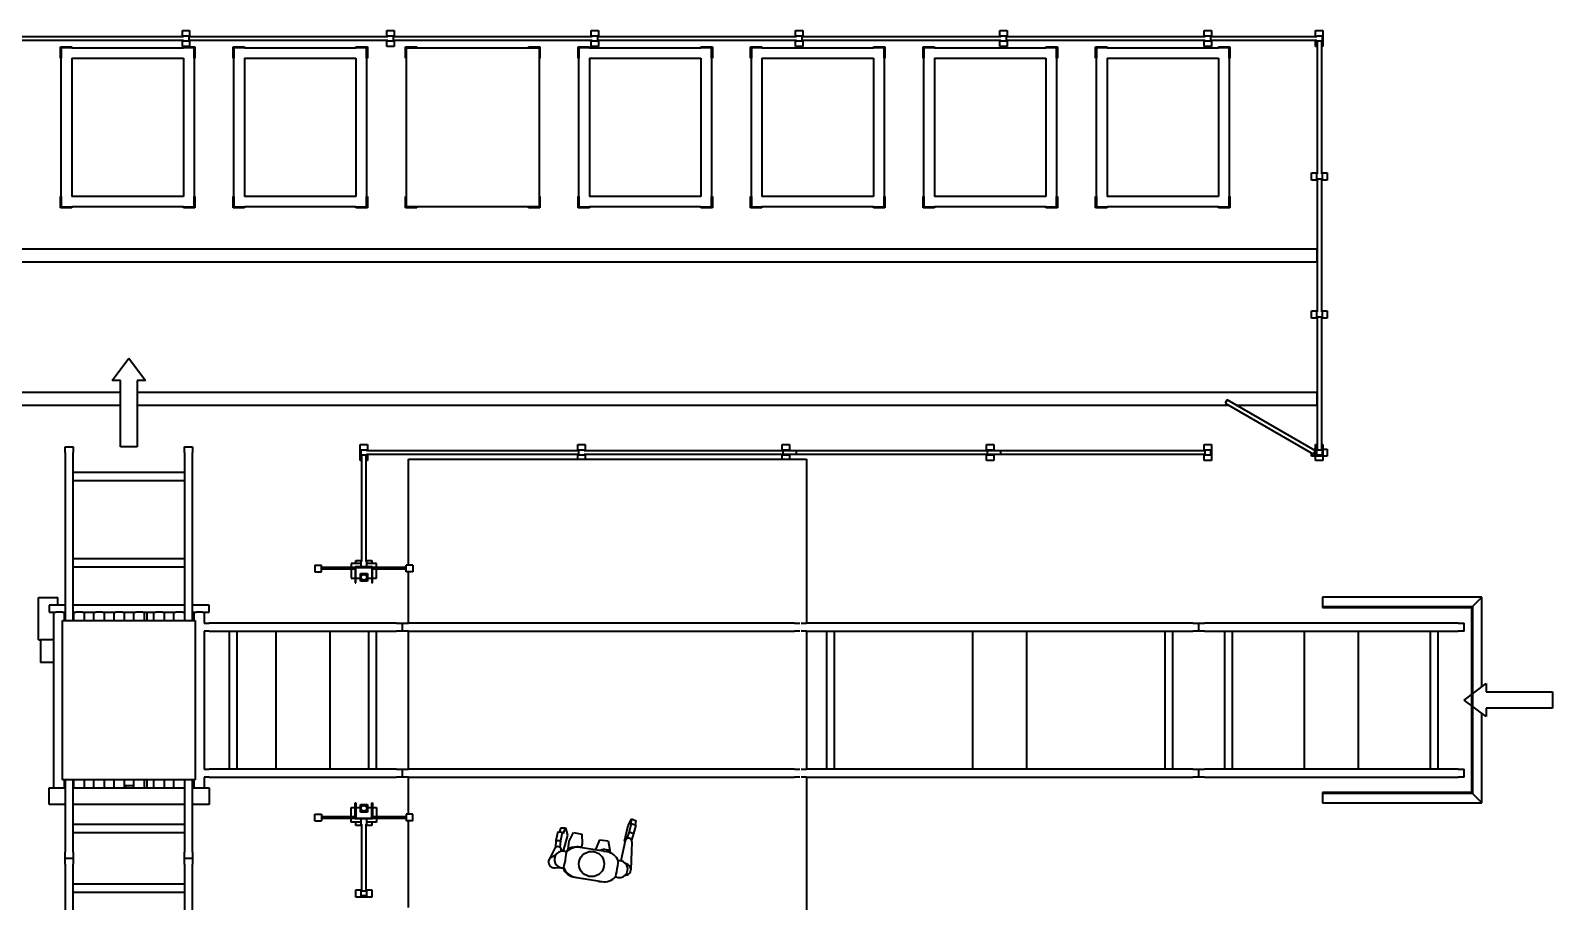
# Model space of a CAD drawing. Header units: millimetres. Extents: x 0 to 67800, y 0 to 42000.
# Drawn here: x 24944 to 36414, y 21981 to 28543 of the extents above; entities that cross this region are included whole.
import ezdxf

# ---------------------------------------------------------------- set-up
doc = ezdxf.new("R2010")
doc.units = ezdxf.units.MM
doc.header["$LTSCALE"] = 100
doc.layers.add('Visible (ISO)', color=7, linetype='Continuous', lineweight=35)

msp = doc.modelspace()

# ---------------------------------------------------------------- linework, layer by layer
at = {"layer": 'Visible (ISO)'}
for p, q in [((24597, 28498), (26097, 28498)), ((26097, 28468), (24597, 28468)), ((26089, 28498), (26089, 28543)), ((26089, 28543), (26144, 28543)), ((26089, 28423), (26089, 28468)), ((26097, 28503), (26137, 28503)), ((26097, 28498), (26097, 28503)), ((26097, 28463), (26097, 28468)), ((26137, 28463), (26097, 28463)), ((26137, 28503), (26137, 28463)), ((26137, 28498), (26137, 28468)), ((26137, 28498), (27637, 28498)), ((27637, 28468), (26137, 28468)), ((26144, 28543), (26144, 28498)), ((26144, 28468), (26144, 28423)), ((27629, 28498), (27629, 28543)), ((27629, 28543), (27684, 28543)), ((27629, 28423), (27629, 28468)), ((27637, 28503), (27677, 28503)), ((27637, 28498), (27637, 28503)), ((27637, 28463), (27637, 28468)), ((27677, 28463), (27637, 28463)), ((27677, 28503), (27677, 28463)), ((27677, 28498), (27677, 28468)), ((27677, 28498), (29177, 28498)), ((29177, 28468), (27677, 28468)), ((27684, 28543), (27684, 28498)), ((27684, 28468), (27684, 28423)), ((29169, 28498), (29169, 28543)), ((29169, 28543), (29224, 28543)), ((29169, 28423), (29169, 28468)), ((29177, 28503), (29217, 28503)), ((29177, 28498), (29177, 28503)), ((29177, 28463), (29177, 28468)), ((29217, 28463), (29177, 28463)), ((29217, 28503), (29217, 28463)), ((29217, 28498), (29217, 28468)), ((29217, 28498), (30717, 28498)), ((30717, 28468), (29217, 28468)), ((29224, 28543), (29224, 28498)), ((29224, 28468), (29224, 28423)), ((30709, 28498), (30709, 28543)), ((30709, 28543), (30764, 28543)), ((30709, 28423), (30709, 28468)), ((30717, 28503), (30757, 28503)), ((30717, 28498), (30717, 28503)), ((30717, 28463), (30717, 28468)), ((30757, 28463), (30717, 28463)), ((30757, 28503), (30757, 28463)), ((30757, 28498), (30757, 28468)), ((30757, 28498), (32257, 28498)), ((32257, 28468), (30757, 28468)), ((30764, 28543), (30764, 28498)), ((30764, 28468), (30764, 28423)), ((32249, 28498), (32249, 28543)), ((32249, 28543), (32304, 28543)), ((32249, 28423), (32249, 28468)), ((32257, 28503), (32297, 28503)), ((32257, 28498), (32257, 28503)), ((32257, 28463), (32257, 28468)), ((32297, 28463), (32257, 28463)), ((32297, 28503), (32297, 28463)), ((32297, 28498), (32297, 28468)), ((32297, 28498), (33797, 28498)), ((33797, 28468), (32297, 28468)), ((32304, 28543), (32304, 28498)), ((32304, 28468), (32304, 28423)), ((33789, 28498), (33789, 28543)), ((33789, 28543), (33844, 28543)), ((33789, 28423), (33789, 28468)), ((33797, 28503), (33837, 28503)), ((33797, 28498), (33797, 28503)), ((33797, 28463), (33797, 28468)), ((33837, 28463), (33797, 28463)), ((33837, 28503), (33837, 28463)), ((33837, 28498), (33837, 28468)), ((33837, 28498), (34637, 28498)), ((34637, 28468), (33837, 28468)), ((33844, 28543), (33844, 28498)), ((33844, 28468), (33844, 28423)), ((34629, 28498), (34629, 28543)), ((34629, 28543), (34684, 28543)), ((34629, 28423), (34629, 28468)), ((34637, 28503), (34677, 28503)), ((34637, 28498), (34637, 28503)), ((34637, 28463), (34637, 28468)), ((34677, 28463), (34637, 28463)), ((34672, 28463), (34642, 28463)), ((34642, 27463), (34642, 28463)), ((34672, 28463), (34672, 27463)), ((34677, 28503), (34677, 28463)), ((34684, 28543), (34684, 28423)), ((25171, 28333), (25171, 28419)), ((25171, 28419), (25257, 28419)), ((25177, 28333), (25171, 28333)), ((25177, 28413), (25177, 28333)), ((25257, 28413), (25177, 28413)), ((25177, 27293), (25177, 28333)), ((25257, 28419), (25257, 28413)), ((25257, 28413), (26097, 28413)), ((25257, 28333), (25257, 27293)), ((25257, 28333), (26097, 28333)), ((26144, 28423), (26089, 28423)), ((26097, 28413), (26097, 28419)), ((26097, 28419), (26183, 28419)), ((26177, 28413), (26097, 28413)), ((26097, 28333), (26097, 27293)), ((26177, 28333), (26177, 28413)), ((26183, 28333), (26177, 28333)), ((26177, 28333), (26177, 27293)), ((26183, 28419), (26183, 28333)), ((26471, 28333), (26471, 28419)), ((26471, 28419), (26557, 28419)), ((26477, 28333), (26471, 28333)), ((26477, 28413), (26477, 28333)), ((26557, 28413), (26477, 28413)), ((26477, 27293), (26477, 28333)), ((26557, 28419), (26557, 28413)), ((26557, 28413), (27397, 28413)), ((26557, 28333), (26557, 27293)), ((26557, 28333), (27397, 28333)), ((27397, 28413), (27397, 28419)), ((27397, 28419), (27483, 28419)), ((27477, 28413), (27397, 28413)), ((27397, 28333), (27397, 27293)), ((27477, 28333), (27477, 28413)), ((27483, 28333), (27477, 28333)), ((27477, 28333), (27477, 27293)), ((27483, 28419), (27483, 28333)), ((27684, 28423), (27629, 28423)), ((27771, 28333), (27771, 28419)), ((27771, 28419), (27857, 28419)), ((27777, 28333), (27771, 28333)), ((27777, 28413), (28777, 28413)), ((27777, 27213), (27777, 28413)), ((27857, 28419), (27857, 28413)), ((28697, 28413), (28697, 28419)), ((28697, 28419), (28783, 28419)), ((28777, 28413), (28777, 27213)), ((28783, 28333), (28777, 28333)), ((28783, 28419), (28783, 28333)), ((29071, 28333), (29071, 28419)), ((29071, 28419), (29157, 28419)), ((29077, 28333), (29071, 28333)), ((29077, 28413), (29077, 28333)), ((29157, 28413), (29077, 28413)), ((29077, 27293), (29077, 28333)), ((29157, 28419), (29157, 28413)), ((29157, 28413), (29997, 28413)), ((29157, 28333), (29157, 27293)), ((29157, 28333), (29997, 28333)), ((29224, 28423), (29169, 28423)), ((29997, 28413), (29997, 28419)), ((29997, 28419), (30083, 28419)), ((30077, 28413), (29997, 28413)), ((29997, 28333), (29997, 27293)), ((30077, 28333), (30077, 28413)), ((30083, 28333), (30077, 28333)), ((30077, 28333), (30077, 27293)), ((30083, 28419), (30083, 28333)), ((30371, 28333), (30371, 28419)), ((30371, 28419), (30457, 28419)), ((30377, 28333), (30371, 28333)), ((30377, 28413), (30377, 28333)), ((30457, 28413), (30377, 28413)), ((30377, 27293), (30377, 28333)), ((30457, 28419), (30457, 28413)), ((30457, 28413), (31297, 28413)), ((30457, 28333), (30457, 27293)), ((30457, 28333), (31297, 28333)), ((30764, 28423), (30709, 28423)), ((31297, 28413), (31297, 28419)), ((31297, 28419), (31383, 28419)), ((31377, 28413), (31297, 28413)), ((31297, 28333), (31297, 27293)), ((31377, 28333), (31377, 28413)), ((31383, 28333), (31377, 28333)), ((31377, 28333), (31377, 27293)), ((31383, 28419), (31383, 28333)), ((31671, 28333), (31671, 28419)), ((31671, 28419), (31757, 28419)), ((31677, 28333), (31671, 28333)), ((31677, 28413), (31677, 28333)), ((31757, 28413), (31677, 28413)), ((31677, 27293), (31677, 28333)), ((31757, 28419), (31757, 28413)), ((31757, 28413), (32597, 28413)), ((31757, 28333), (31757, 27293)), ((31757, 28333), (32597, 28333)), ((32304, 28423), (32249, 28423)), ((32597, 28413), (32597, 28419)), ((32597, 28419), (32683, 28419)), ((32677, 28413), (32597, 28413)), ((32597, 28333), (32597, 27293)), ((32677, 28333), (32677, 28413)), ((32683, 28333), (32677, 28333)), ((32677, 28333), (32677, 27293)), ((32683, 28419), (32683, 28333)), ((32971, 28333), (32971, 28419)), ((32971, 28419), (33057, 28419)), ((32977, 28333), (32971, 28333)), ((32977, 28413), (32977, 28333)), ((33057, 28413), (32977, 28413)), ((32977, 27293), (32977, 28333)), ((33057, 28419), (33057, 28413)), ((33057, 28413), (33897, 28413)), ((33057, 28333), (33057, 27293)), ((33057, 28333), (33897, 28333)), ((33844, 28423), (33789, 28423)), ((33897, 28413), (33897, 28419)), ((33897, 28419), (33983, 28419)), ((33977, 28413), (33897, 28413)), ((33897, 28333), (33897, 27293)), ((33977, 28333), (33977, 28413)), ((33983, 28333), (33977, 28333)), ((33977, 28333), (33977, 27293)), ((33983, 28419), (33983, 28333)), ((34642, 28423), (34629, 28423)), ((34684, 28423), (34672, 28423)), ((34597, 27470), (34642, 27470)), ((34597, 27415), (34597, 27470)), ((34642, 27415), (34597, 27415)), ((34637, 27463), (34642, 27463)), ((34637, 27423), (34637, 27463)), ((34677, 27423), (34637, 27423)), ((34672, 27423), (34642, 27423)), ((34642, 26423), (34642, 27423)), ((34672, 27470), (34717, 27470)), ((34672, 27463), (34677, 27463)), ((34672, 27423), (34672, 26423)), ((34717, 27415), (34672, 27415)), ((34677, 27463), (34677, 27423)), ((34717, 27470), (34717, 27415)), ((25171, 27207), (25171, 27293)), ((25171, 27293), (25177, 27293)), ((25257, 27207), (25171, 27207)), ((25177, 27293), (25177, 27213)), ((25177, 27213), (25257, 27213)), ((26097, 27293), (25257, 27293)), ((25257, 27213), (25257, 27207)), ((26097, 27213), (25257, 27213)), ((26097, 27207), (26097, 27213)), ((26097, 27213), (26177, 27213)), ((26183, 27207), (26097, 27207)), ((26177, 27213), (26177, 27293)), ((26177, 27293), (26183, 27293)), ((26183, 27293), (26183, 27207)), ((26471, 27207), (26471, 27293)), ((26471, 27293), (26477, 27293)), ((26557, 27207), (26471, 27207)), ((26477, 27293), (26477, 27213)), ((26477, 27213), (26557, 27213)), ((27397, 27293), (26557, 27293)), ((26557, 27213), (26557, 27207)), ((27397, 27213), (26557, 27213)), ((27397, 27207), (27397, 27213)), ((27397, 27213), (27477, 27213)), ((27483, 27207), (27397, 27207)), ((27477, 27213), (27477, 27293)), ((27477, 27293), (27483, 27293)), ((27483, 27293), (27483, 27207)), ((27771, 27207), (27771, 27293)), ((27771, 27293), (27777, 27293)), ((27857, 27207), (27771, 27207)), ((28777, 27213), (27777, 27213)), ((27857, 27213), (27857, 27207)), ((28697, 27207), (28697, 27213)), ((28783, 27207), (28697, 27207)), ((28777, 27293), (28783, 27293)), ((28783, 27293), (28783, 27207)), ((29071, 27207), (29071, 27293)), ((29071, 27293), (29077, 27293)), ((29157, 27207), (29071, 27207)), ((29077, 27293), (29077, 27213)), ((29077, 27213), (29157, 27213)), ((29997, 27293), (29157, 27293)), ((29157, 27213), (29157, 27207)), ((29997, 27213), (29157, 27213)), ((29997, 27207), (29997, 27213)), ((29997, 27213), (30077, 27213)), ((30083, 27207), (29997, 27207)), ((30077, 27213), (30077, 27293)), ((30077, 27293), (30083, 27293)), ((30083, 27293), (30083, 27207)), ((30371, 27207), (30371, 27293)), ((30371, 27293), (30377, 27293)), ((30457, 27207), (30371, 27207)), ((30377, 27293), (30377, 27213)), ((30377, 27213), (30457, 27213)), ((31297, 27293), (30457, 27293)), ((30457, 27213), (30457, 27207)), ((31297, 27213), (30457, 27213)), ((31297, 27207), (31297, 27213)), ((31297, 27213), (31377, 27213)), ((31383, 27207), (31297, 27207)), ((31377, 27213), (31377, 27293)), ((31377, 27293), (31383, 27293)), ((31383, 27293), (31383, 27207)), ((31671, 27207), (31671, 27293)), ((31671, 27293), (31677, 27293)), ((31757, 27207), (31671, 27207)), ((31677, 27293), (31677, 27213)), ((31677, 27213), (31757, 27213)), ((32597, 27293), (31757, 27293)), ((31757, 27213), (31757, 27207)), ((32597, 27213), (31757, 27213)), ((32597, 27207), (32597, 27213)), ((32597, 27213), (32677, 27213)), ((32683, 27207), (32597, 27207)), ((32677, 27213), (32677, 27293)), ((32677, 27293), (32683, 27293)), ((32683, 27293), (32683, 27207)), ((32971, 27207), (32971, 27293)), ((32971, 27293), (32977, 27293)), ((33057, 27207), (32971, 27207)), ((32977, 27293), (32977, 27213)), ((32977, 27213), (33057, 27213)), ((33897, 27293), (33057, 27293)), ((33057, 27213), (33057, 27207)), ((33897, 27213), (33057, 27213)), ((33897, 27207), (33897, 27213)), ((33897, 27213), (33977, 27213)), ((33983, 27207), (33897, 27207)), ((33977, 27213), (33977, 27293)), ((33977, 27293), (33983, 27293)), ((33983, 27293), (33983, 27207)), ((20674, 26898), (34637, 26898)), ((34637, 26898), (34637, 26798)), ((34637, 26798), (20678, 26798)), ((34597, 26430), (34642, 26430)), ((34597, 26375), (34597, 26430)), ((34637, 26423), (34642, 26423)), ((34637, 26383), (34637, 26423)), ((34677, 26383), (34637, 26383)), ((34672, 26383), (34642, 26383)), ((34642, 25383), (34642, 26383)), ((34672, 26430), (34717, 26430)), ((34672, 26423), (34677, 26423)), ((34672, 26383), (34672, 25383)), ((34677, 26423), (34677, 26383)), ((34717, 26430), (34717, 26375)), ((34642, 26375), (34597, 26375)), ((34717, 26375), (34672, 26375)), ((25561, 25907), (25686, 26074)), ((25686, 26074), (25811, 25907)), ((24248, 25818), (25623, 25818)), ((25623, 25907), (25561, 25907)), ((25623, 25407), (25623, 25907)), ((25748, 25907), (25748, 25407)), ((25811, 25907), (25748, 25907)), ((25748, 25818), (34637, 25818)), ((34637, 25818), (34637, 25718)), ((25623, 25718), (24248, 25718)), ((33976, 25718), (25748, 25718)), ((33963, 25761), (33948, 25735)), ((33948, 25735), (34614, 25350)), ((34629, 25376), (33963, 25761)), ((34637, 25718), (34036, 25718)), ((25206, 25363), (25206, 25407)), ((25206, 25407), (25266, 25407)), ((25206, 25363), (25206, 24099)), ((25266, 25407), (25266, 25363)), ((25266, 24099), (25266, 25363)), ((25748, 25407), (25623, 25407)), ((26106, 25363), (26106, 25407)), ((26106, 25407), (26166, 25407)), ((26106, 25363), (26106, 24099)), ((26166, 25407), (26166, 25363)), ((26166, 24099), (26166, 25363)), ((27429, 25303), (27429, 25423)), ((27429, 25423), (27484, 25423)), ((27437, 25383), (27477, 25383)), ((27437, 25343), (27437, 25383)), ((27477, 25383), (27477, 25378)), ((27477, 25378), (29077, 25378)), ((27484, 25423), (27484, 25378)), ((29069, 25378), (29069, 25423)), ((29069, 25423), (29124, 25423)), ((29077, 25383), (29117, 25383)), ((29077, 25343), (29077, 25383)), ((29077, 25348), (29077, 25378)), ((29117, 25383), (29117, 25378)), ((29117, 25378), (30717, 25378)), ((29124, 25423), (29124, 25378)), ((30609, 25378), (30609, 25423)), ((30609, 25423), (30664, 25423)), ((30617, 25383), (30657, 25383)), ((30617, 25343), (30617, 25383)), ((30657, 25383), (30657, 25378)), ((30657, 25378), (32257, 25378)), ((30664, 25423), (30664, 25378)), ((30717, 25348), (30717, 25378)), ((32149, 25378), (32149, 25423)), ((32149, 25423), (32204, 25423)), ((32157, 25383), (32197, 25383)), ((32157, 25343), (32157, 25383)), ((32197, 25383), (32197, 25378)), ((32197, 25378), (33797, 25378)), ((32204, 25423), (32204, 25378)), ((32257, 25348), (32257, 25378)), ((33789, 25423), (33844, 25423)), ((33789, 25378), (33789, 25423)), ((33797, 25383), (33837, 25383)), ((33797, 25343), (33797, 25383)), ((33797, 25348), (33797, 25378)), ((33837, 25383), (33837, 25343)), ((33844, 25423), (33844, 25303)), ((34597, 25335), (34597, 25360)), ((34604, 25390), (34642, 25390)), ((34614, 25350), (34629, 25376)), ((34629, 25303), (34629, 25423)), ((34629, 25423), (34642, 25423)), ((34637, 25343), (34637, 25383)), ((34637, 25383), (34677, 25383)), ((34637, 25383), (34642, 25383)), ((34637, 25343), (34637, 25383)), ((34672, 25423), (34684, 25423)), ((34672, 25390), (34717, 25390)), ((34672, 25383), (34677, 25383)), ((34677, 25383), (34677, 25343)), ((34677, 25383), (34677, 25343)), ((34684, 25423), (34684, 25303)), ((34717, 25390), (34717, 25335)), ((27442, 25303), (27429, 25303)), ((27477, 25343), (27437, 25343)), ((27472, 25343), (27442, 25343)), ((27442, 24543), (27442, 25343)), ((27472, 25343), (27472, 24543)), ((27484, 25303), (27472, 25303)), ((27477, 25348), (27477, 25343)), ((29077, 25348), (27477, 25348)), ((27484, 25348), (27484, 25303)), ((27792, 25313), (30792, 25313)), ((27792, 24516), (27792, 25313)), ((29069, 25313), (29069, 25348)), ((29117, 25343), (29077, 25343)), ((29117, 25348), (29117, 25343)), ((30717, 25348), (29117, 25348)), ((29124, 25348), (29124, 25313)), ((30609, 25313), (30609, 25348)), ((30657, 25343), (30617, 25343)), ((30657, 25348), (30657, 25343)), ((32257, 25348), (30657, 25348)), ((30664, 25348), (30664, 25313)), ((30792, 25313), (30792, 24079)), ((32149, 25303), (32149, 25348)), ((32204, 25303), (32149, 25303)), ((32197, 25343), (32157, 25343)), ((32197, 25348), (32197, 25343)), ((33797, 25348), (32197, 25348)), ((32204, 25348), (32204, 25303)), ((33789, 25303), (33789, 25348)), ((33844, 25303), (33789, 25303)), ((33837, 25343), (33797, 25343)), ((34717, 25335), (34597, 25335)), ((34684, 25303), (34629, 25303)), ((34677, 25343), (34637, 25343)), ((34677, 25343), (34637, 25343)), ((26106, 25212), (25266, 25212)), ((25266, 25152), (26106, 25152)), ((26106, 24562), (25266, 24562)), ((27397, 24550), (27442, 24550)), ((27397, 24527), (27397, 24550)), ((27472, 24550), (27517, 24550)), ((27517, 24550), (27517, 24527)), ((25266, 24502), (26106, 24502)), ((27088, 24516), (27138, 24516)), ((27088, 24516), (27088, 24466)), ((27088, 24466), (27138, 24466)), ((27138, 24466), (27138, 24516)), ((27391, 24497), (27138, 24497)), ((27391, 24485), (27138, 24485)), ((27437, 24527), (27362, 24527)), ((27362, 24527), (27362, 24497)), ((27362, 24485), (27362, 24417)), ((27391, 24503), (27391, 24381)), ((27523, 24503), (27391, 24503)), ((27397, 24381), (27397, 24497)), ((27397, 24497), (27517, 24497)), ((27431, 24451), (27483, 24451)), ((27431, 24395), (27431, 24451)), ((27437, 24543), (27442, 24543)), ((27437, 24503), (27437, 24543)), ((27472, 24543), (27477, 24543)), ((27477, 24543), (27477, 24503)), ((27552, 24527), (27477, 24527)), ((27483, 24451), (27483, 24395)), ((27517, 24497), (27517, 24381)), ((27523, 24381), (27523, 24503)), ((27776, 24497), (27523, 24497)), ((27776, 24485), (27523, 24485)), ((27552, 24497), (27552, 24527)), ((27552, 24417), (27552, 24485)), ((27826, 24516), (27776, 24516)), ((27776, 24466), (27776, 24516)), ((27826, 24466), (27776, 24466)), ((27792, 24079), (27792, 24466)), ((27826, 24516), (27826, 24466)), ((27362, 24417), (27391, 24417)), ((27391, 24381), (27397, 24381)), ((27397, 24417), (27431, 24417)), ((27483, 24395), (27431, 24395)), ((27483, 24417), (27517, 24417)), ((27517, 24381), (27523, 24381)), ((27523, 24417), (27552, 24417)), ((25006, 24272), (25151, 24272)), ((25006, 23953), (25006, 24272)), ((25206, 24213), (25086, 24213)), ((25086, 24213), (25086, 24161)), ((25151, 24213), (25151, 24272)), ((26106, 24213), (25266, 24213)), ((26292, 24213), (26166, 24213)), ((26292, 24161), (26292, 24213)), ((34781, 24274), (34681, 24274)), ((34681, 24274), (34681, 24204)), ((34681, 24204), (35810, 24204)), ((34681, 24204), (34681, 24197)), ((35881, 24274), (34781, 24274)), ((35881, 24274), (35810, 24204)), ((35810, 24204), (35810, 22795)), ((35881, 24097), (35881, 24274)), ((25086, 24161), (25136, 24161)), ((25121, 22838), (25121, 24161)), ((25186, 24161), (25136, 24161)), ((25186, 24161), (25206, 24161)), ((25186, 24099), (26186, 24099)), ((25186, 22899), (25186, 24099)), ((25201, 24099), (25201, 24161)), ((25266, 24161), (25287, 24161)), ((25272, 24099), (25272, 24161)), ((25337, 24161), (25287, 24161)), ((25337, 24161), (25438, 24161)), ((25352, 24099), (25352, 24161)), ((25423, 24099), (25423, 24161)), ((25488, 24161), (25438, 24161)), ((25488, 24161), (25588, 24161)), ((25503, 24099), (25503, 24161)), ((25574, 24099), (25574, 24161)), ((25639, 24161), (25588, 24161)), ((25639, 24161), (25739, 24161)), ((25654, 24099), (25654, 24161)), ((25724, 24099), (25724, 24161)), ((25790, 24161), (25739, 24161)), ((25790, 24161), (25890, 24161)), ((25804, 24099), (25804, 24161)), ((25822, 24161), (25822, 24099)), ((25875, 24099), (25875, 24161)), ((25940, 24161), (25890, 24161)), ((25940, 24161), (26041, 24161)), ((25955, 24099), (25955, 24161)), ((26026, 24099), (26026, 24161)), ((26091, 24161), (26041, 24161)), ((26091, 24161), (26106, 24161)), ((26166, 24161), (26192, 24161)), ((26177, 24099), (26177, 24161)), ((26186, 24099), (26186, 22899)), ((26242, 24161), (26192, 24161)), ((26242, 24161), (26292, 24161)), ((26257, 24079), (26257, 24161)), ((34681, 24197), (35803, 24197)), ((35803, 24197), (35803, 22802)), ((35881, 23599), (35881, 24097)), ((26253, 24079), (26292, 24079)), ((26292, 24019), (26253, 24019)), ((26257, 22979), (26257, 24019)), ((27703, 24079), (26292, 24079)), ((26292, 24019), (27703, 24019)), ((26443, 24019), (26443, 22979)), ((26503, 22979), (26503, 24019)), ((26793, 24019), (26793, 22979)), ((27203, 22979), (27203, 24019)), ((27493, 24019), (27493, 22979)), ((27553, 22979), (27553, 24019)), ((27703, 24079), (27748, 24079)), ((27748, 24019), (27703, 24019)), ((27748, 24019), (27748, 24079)), ((27748, 24079), (27792, 24079)), ((27748, 24019), (27748, 24079)), ((27792, 24019), (27748, 24019)), ((30703, 24079), (27792, 24079)), ((27792, 22979), (27792, 24019)), ((27792, 24019), (30703, 24019)), ((30703, 24079), (30743, 24079)), ((30743, 24019), (30703, 24019)), ((30752, 24079), (30792, 24079)), ((30792, 24019), (30752, 24019)), ((33703, 24079), (30792, 24079)), ((30792, 24019), (30792, 22979)), ((30792, 24019), (33703, 24019)), ((30943, 24019), (30943, 22979)), ((31003, 22979), (31003, 24019)), ((32043, 24019), (32043, 22979)), ((32453, 22979), (32453, 24019)), ((33493, 24019), (33493, 22979)), ((33553, 22979), (33553, 24019)), ((33703, 24079), (33748, 24079)), ((33748, 24019), (33703, 24019)), ((33748, 24019), (33748, 24079)), ((33748, 24079), (33792, 24079)), ((33748, 24019), (33748, 24079)), ((33792, 24019), (33748, 24019)), ((35703, 24079), (33792, 24079)), ((33792, 24019), (35703, 24019)), ((33943, 24019), (33943, 22979)), ((34003, 22979), (34003, 24019)), ((34543, 24019), (34543, 22979)), ((34953, 22979), (34953, 24019)), ((35493, 24019), (35493, 22979)), ((35553, 22979), (35553, 24019)), ((35703, 24079), (35748, 24079)), ((35748, 24019), (35703, 24019)), ((35748, 24019), (35748, 24079)), ((25006, 23953), (25021, 23953)), ((25121, 23953), (25021, 23953)), ((25021, 23953), (25021, 23782)), ((25121, 23782), (25021, 23782)), ((35748, 23499), (35914, 23624)), ((35914, 23624), (35914, 23562)), ((35914, 23562), (36414, 23562)), ((36414, 23562), (36414, 23437)), ((35914, 23374), (35748, 23499)), ((35881, 22902), (35881, 23399)), ((36414, 23437), (35914, 23437)), ((35914, 23437), (35914, 23374)), ((26253, 22979), (26292, 22979)), ((27703, 22979), (26292, 22979)), ((27703, 22979), (27748, 22979)), ((27748, 22919), (27748, 22979)), ((27748, 22979), (27792, 22979)), ((27748, 22919), (27748, 22979)), ((30703, 22979), (27792, 22979)), ((30703, 22979), (30743, 22979)), ((30752, 22979), (30792, 22979)), ((33703, 22979), (30792, 22979)), ((33703, 22979), (33748, 22979)), ((33748, 22919), (33748, 22979)), ((33748, 22979), (33792, 22979)), ((33748, 22919), (33748, 22979)), ((35703, 22979), (33792, 22979)), ((35703, 22979), (35748, 22979)), ((35748, 22919), (35748, 22979)), ((25086, 22838), (25206, 22838)), ((25086, 22713), (25086, 22838)), ((26186, 22899), (25186, 22899)), ((25201, 22838), (25201, 22899)), ((25206, 22899), (25206, 22352)), ((25266, 22352), (25266, 22899)), ((25266, 22838), (26106, 22838)), ((25272, 22838), (25272, 22899)), ((25352, 22838), (25352, 22899)), ((25423, 22838), (25423, 22899)), ((25503, 22838), (25503, 22899)), ((25574, 22838), (25574, 22899)), ((25654, 22838), (25654, 22899)), ((25724, 22853), (25654, 22853)), ((25660, 22853), (25660, 22838)), ((25724, 22838), (25724, 22899)), ((25804, 22838), (25804, 22899)), ((25822, 22899), (25822, 22838)), ((25875, 22838), (25875, 22899)), ((25955, 22838), (25955, 22899)), ((26026, 22838), (26026, 22899)), ((26106, 22899), (26106, 22352)), ((26166, 22352), (26166, 22899)), ((26166, 22838), (26292, 22838)), ((26177, 22838), (26177, 22899)), ((26292, 22919), (26253, 22919)), ((26257, 22838), (26257, 22919)), ((26292, 22919), (27703, 22919)), ((26292, 22838), (26292, 22713)), ((27748, 22919), (27703, 22919)), ((27792, 22919), (27748, 22919)), ((27792, 22640), (27792, 22919)), ((27792, 22919), (30703, 22919)), ((30743, 22919), (30703, 22919)), ((30792, 22919), (30752, 22919)), ((30792, 22919), (30792, 21695)), ((30792, 22919), (33703, 22919)), ((33748, 22919), (33703, 22919)), ((33792, 22919), (33748, 22919)), ((33792, 22919), (35703, 22919)), ((35748, 22919), (35703, 22919)), ((35881, 22724), (35881, 22902)), ((25206, 22713), (25086, 22713)), ((26106, 22713), (25266, 22713)), ((26292, 22713), (26166, 22713)), ((27391, 22603), (27391, 22725)), ((27391, 22725), (27397, 22725)), ((27397, 22725), (27397, 22609)), ((27431, 22711), (27483, 22711)), ((27431, 22655), (27431, 22711)), ((27483, 22711), (27483, 22655)), ((27517, 22609), (27517, 22725)), ((27517, 22725), (27523, 22725)), ((27523, 22725), (27523, 22603)), ((34681, 22802), (34681, 22795)), ((35803, 22802), (34681, 22802)), ((34681, 22795), (34681, 22724)), ((35810, 22795), (34681, 22795)), ((34681, 22724), (34781, 22724)), ((34781, 22724), (35881, 22724)), ((35810, 22795), (35881, 22724)), ((27088, 22640), (27138, 22640)), ((27088, 22590), (27088, 22640)), ((27138, 22640), (27138, 22590)), ((27138, 22621), (27391, 22621)), ((27138, 22609), (27391, 22609)), ((27362, 22689), (27391, 22689)), ((27362, 22621), (27362, 22689)), ((27362, 22579), (27362, 22609)), ((27523, 22603), (27391, 22603)), ((27397, 22689), (27431, 22689)), ((27397, 22609), (27517, 22609)), ((27483, 22655), (27431, 22655)), ((27437, 22563), (27437, 22603)), ((27477, 22603), (27477, 22563)), ((27483, 22689), (27517, 22689)), ((27523, 22689), (27552, 22689)), ((27523, 22621), (27776, 22621)), ((27523, 22609), (27776, 22609)), ((27552, 22689), (27552, 22621)), ((27552, 22609), (27552, 22579)), ((27826, 22640), (27776, 22640)), ((27776, 22640), (27776, 22590)), ((27826, 22590), (27826, 22640)), ((29448, 22553), (29474, 22603)), ((29474, 22603), (29466, 22560)), ((29474, 22603), (29510, 22590)), ((26106, 22562), (25266, 22562)), ((25266, 22502), (26106, 22502)), ((27088, 22590), (27138, 22590)), ((27437, 22579), (27362, 22579)), ((27397, 22555), (27397, 22579)), ((27442, 22555), (27397, 22555)), ((27442, 22563), (27437, 22563)), ((27442, 22063), (27442, 22563)), ((27472, 22563), (27472, 22063)), ((27477, 22563), (27472, 22563)), ((27517, 22555), (27472, 22555)), ((27552, 22579), (27477, 22579)), ((27517, 22579), (27517, 22555)), ((27826, 22590), (27776, 22590)), ((27792, 21936), (27792, 22590)), ((28918, 22506), (28904, 22442)), ((28918, 22506), (28954, 22505)), ((28940, 22537), (28928, 22505)), ((28940, 22537), (28976, 22537)), ((28940, 22441), (28954, 22505)), ((28954, 22505), (28960, 22494)), ((28960, 22494), (28976, 22537)), ((28976, 22537), (28992, 22480)), ((29004, 22436), (29037, 22500)), ((29037, 22500), (29099, 22488)), ((29099, 22488), (29103, 22415)), ((29421, 22436), (29448, 22553)), ((29457, 22507), (29439, 22455)), ((29472, 22569), (29457, 22507)), ((29457, 22507), (29492, 22494)), ((29466, 22560), (29472, 22569)), ((29472, 22569), (29508, 22556)), ((29475, 22443), (29492, 22494)), ((29492, 22494), (29508, 22556)), ((29504, 22558), (29510, 22590)), ((28896, 22382), (28853, 22299)), ((28904, 22442), (28901, 22389)), ((28904, 22442), (28940, 22441)), ((28937, 22387), (28940, 22441)), ((28944, 22369), (28943, 22359)), ((28959, 22362), (28944, 22367)), ((28992, 22480), (28959, 22362)), ((28996, 22373), (29004, 22436)), ((29087, 22391), (29262, 22362)), ((29103, 22415), (29096, 22390)), ((29208, 22377), (29234, 22445)), ((29208, 22371), (29208, 22377)), ((29234, 22445), (29297, 22439)), ((29297, 22439), (29310, 22368)), ((29310, 22368), (29308, 22360)), ((29427, 22438), (29394, 22287)), ((29426, 22437), (29421, 22436)), ((29421, 22436), (29426, 22435)), ((29477, 22432), (29469, 22221)), ((25206, 22307), (25206, 22352)), ((25206, 22263), (25206, 22307)), ((25206, 22307), (25266, 22307)), ((25206, 22307), (25266, 22307)), ((25206, 22263), (25206, 21715)), ((25266, 22352), (25266, 22307)), ((25266, 22307), (25266, 22263)), ((25266, 21715), (25266, 22263)), ((26106, 22307), (26106, 22352)), ((26106, 22263), (26106, 22307)), ((26106, 22307), (26166, 22307)), ((26106, 22307), (26166, 22307)), ((26106, 22263), (26106, 21715)), ((26166, 22352), (26166, 22307)), ((26166, 22307), (26166, 22263)), ((26166, 21715), (26166, 22263)), ((28874, 22319), (28905, 22335)), ((28943, 22362), (28959, 22362)), ((28991, 22364), (28988, 22361)), ((29264, 22361), (29290, 22357)), ((29437, 22265), (29428, 22269)), ((28897, 22234), (28934, 22238)), ((29008, 22181), (29009, 22181)), ((29221, 22134), (29045, 22163)), ((29050, 22165), (29250, 22131)), ((29435, 22179), (29422, 22176)), ((26106, 22112), (25266, 22112)), ((25266, 22052), (26106, 22052)), ((27397, 22015), (27397, 22070)), ((27397, 22070), (27442, 22070)), ((27437, 22063), (27477, 22063)), ((27437, 22023), (27437, 22063)), ((27477, 22023), (27437, 22023)), ((27442, 22063), (27472, 22063)), ((27472, 22070), (27517, 22070)), ((27477, 22063), (27477, 22023)), ((27517, 22070), (27517, 22015)), ((27517, 22015), (27397, 22015))]:
    msp.add_line(p, q, dxfattribs=at)
for centre, radius in [((27457, 24423), 21), ((27457, 22683), 21), ((29173, 22264), 95.3)]:
    msp.add_circle(centre, radius, dxfattribs=at)
for centre, radius, start, end in [((28918, 22370), 25.4, 71.1234, 153.0027), ((28918, 22370), 25.4, 356.144, 36.7094), ((29039, 22327), 63.5, 86.1124, 153.7998), ((29068, 22279), 114, 80.3929, 131.9983), ((29269, 22310), 63.5, 33.1945, 119.2426), ((29451, 22433), 25.4, 119.6794, 167.6691), ((29451, 22433), 25.4, 357.9763, 103.8177), ((28893, 22279), 44.5, 153.0027, 275.1794), ((28956, 22297), 63.5, 64.2556, 276.5302), ((29064, 22276), 114, 131.9983, 136.1784), ((29243, 22249), 114, 79.3218, 80.3929), ((29269, 22244), 114, 22.5951, 78.405), ((29382, 22225), 63.5, 244.3183, 96.4676), ((29064, 22276), 114, 201.7034, 260.3929), ((29069, 22278), 114, 258.405, 260.3929), ((29269, 22244), 114, 260.3929, 318.1907), ((29425, 22222), 44.5, 283.4044, 357.9763), ((29240, 22246), 114, 260.3929, 273.1)]:
    msp.add_arc(centre, radius, start, end, dxfattribs=at)
for centre, major_axis, ratio, start_param, end_param in [((28918, 22370), (8.2, 24), 0.942886, 5.730559, 6.283185), ((28936, 22370), (0.3, 16.8), 0.318684, 5.892059, 6.180682), ((29069, 22278), (23, 112), 0.999416, 0.034676, 1.042492), ((29451, 22433), (-6.1, 24.7), 0.98416, 0, 0.271335), ((29434, 22439), (5.6, 15.8), 0.148608, 0.097912, 0.171233), ((28893, 22279), (32.3, 32.8), 0.952649, 1.243039, 1.622369), ((28973, 22294), (10.2, 60.1), 0.034156, 3.151475, 6.273303), ((29269, 22244), (23, 112), 0.999416, 0, 0.034676), ((29364, 22228), (-10.2, -60.1), 0.034156, 0.05418, 3.087412), ((29425, 22223), (-29.3, 35.5), 0.917941, 4.098257, 5.272453), ((29069, 22278), (-23, -112), 0.999416, 5.310057, 6.283185)]:
    msp.add_ellipse(centre, major_axis=major_axis, ratio=ratio, start_param=start_param, end_param=end_param, dxfattribs=at)
for points, knots in [([(28982, 22355), (28986, 22358), (28989, 22362), (29001, 22372), (29011, 22378), (29031, 22388), (29042, 22391), (29064, 22394), (29076, 22393), (29087, 22391)], [-0.6424455, -0.6424455, -0.6424455, -0.6424455, -0.5625, -0.5625, -0.375, -0.375, -0.1875, -0.1875, 0, 0, 0, 0]), ([(29008, 22181), (29007, 22182), (29007, 22182), (28995, 22190), (28984, 22200), (28970, 22219), (28966, 22226), (28962, 22234)], [4.413173, 4.413173, 4.413173, 4.413173, 4.461823, 4.461823, 8.923837, 8.923837, 11.47023, 11.47023, 11.47023, 11.47023])]:
    msp.add_open_spline(points, degree=3, knots=knots, dxfattribs=at)
msp.add_open_spline([(29262, 22362), (29263, 22362), (29263, 22362), (29264, 22361)], degree=3, dxfattribs=at)

doc.saveas('drawing.dxf')
